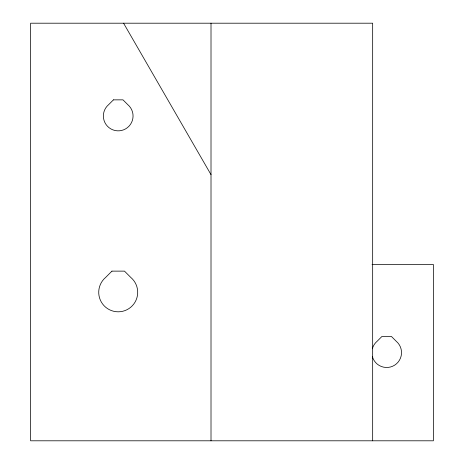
<?xml version="1.0" encoding="UTF-8"?>
<svg xmlns="http://www.w3.org/2000/svg" width="464" height="464" viewBox="0 0 464 464"><rect width="100%" height="100%" fill="white"/><g stroke="black" fill="none" stroke-linecap="round" stroke-linejoin="round"><path stroke-width="0.7" d="M372.035 264.48L433.37 264.48L433.37 440.8L30.63 440.8L30.63 23.2L372.667 23.2L372.667 440.8M123.569 23.2L211.01 174.655M211.01 23.2L211.01 440.8M372.343 356.485A14.848 14.848 0 0 0 394.661 365.162A14.848 14.848 0 0 0 396.227 341.266L391.454 336.493L381.913 336.493L377.139 341.266A14.848 14.848 0 0 0 372.343 348.795M113.442 99.853L108.669 104.626A14.848 14.848 0 0 0 107.41 126.191A14.848 14.848 0 0 0 129.009 126.191A14.848 14.848 0 0 0 127.757 104.626L122.983 99.853L113.442 99.853M111.946 271.127L105.688 277.391A19.488 19.488 0 0 0 104.035 305.695A19.488 19.488 0 0 0 132.385 305.695A19.488 19.488 0 0 0 130.738 277.391L124.474 271.127L111.946 271.127"/></g></svg>
